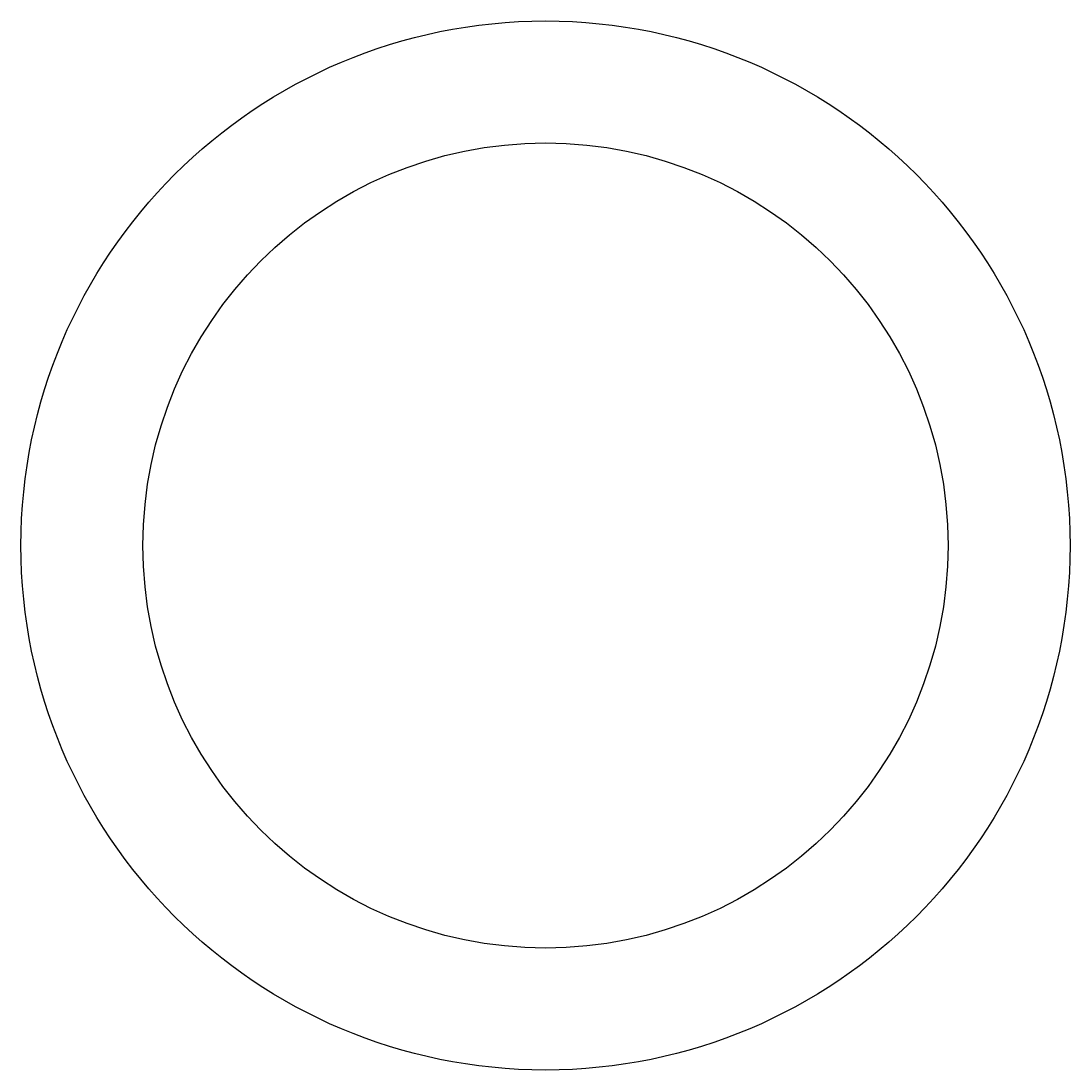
# Model space of a CAD drawing. Header units: centimetres. Extents: x 47 to 52.34, y 423.5 to 428.84.
import ezdxf

# ---------------------------------------------------------------- set-up
doc = ezdxf.new("R2010")
doc.units = ezdxf.units.CM
doc.header["$MEASUREMENT"] = 0
doc.layers.add('A-FURN', color=7, linetype='Continuous')

msp = doc.modelspace()

# ---------------------------------------------------------------- linework, layer by layer
at = {"layer": 'A-FURN'}
for radius in [2.6715, 2.0502]:
    msp.add_circle((49.6715, 426.1714), radius, dxfattribs=at)

doc.saveas('drawing.dxf')
